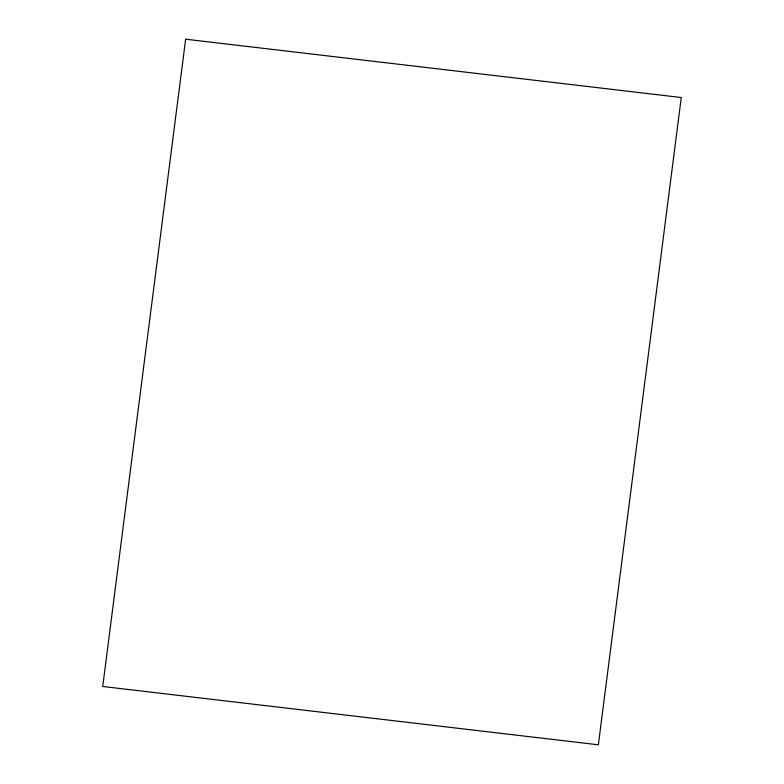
<?xml version="1.0" encoding="UTF-8"?>
<svg xmlns="http://www.w3.org/2000/svg" width="784" height="784" viewBox="0 0 784 784"><rect width="100%" height="100%" fill="white"/><g stroke="black" fill="none" stroke-linecap="round" stroke-linejoin="round"><path stroke-width="1.18" d="M185.641 39.2L102.724 686.48L598.359 744.8L681.276 97.52L185.641 39.2"/></g></svg>
